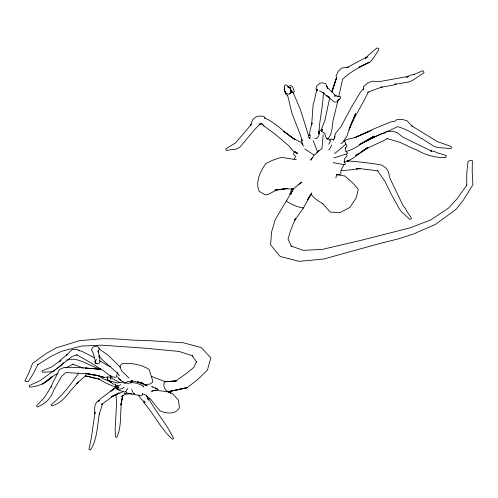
<?xml version="1.0" encoding="UTF-8"?>
<svg xmlns="http://www.w3.org/2000/svg" width="498" height="498" viewBox="0 0 498 498"><rect width="100%" height="100%" fill="white"/><g stroke="black" fill="none" stroke-linecap="round" stroke-linejoin="round"><path stroke-width="0.75" d="M99.065 349.49L99.083 348.04L98.542 347.181L96.892 346.129L93.885 346.589L92.466 347.778L91.495 349.913L93.3 353.244L95.355 361.436M314.904 138.705L316.056 138.575C318.403 137.386 319.486 134.659 319.411 132.132L318.894 131.211L318.863 133.813C319.367 119.912 323.121 106.36 323.333 92.423M331.369 144.837L331.326 145.933L329.215 149.755L328.624 149.823M321.353 130.906L321.608 128.602L324.789 120.871L329.707 97.869M313.192 140.753L317.743 152.176L314.96 154.673L313.97 154.99L304.801 148.977M284.607 87.692L284.271 90.007L285.833 94.408L287.67 95.516M99.532 413.153C97.135 425.522 97.471 439.037 90.48 450.024L88.961 449.42L91.364 437.661L94.987 412.525L94.888 413.726L94.664 408.055L95.155 404.837L97.378 401.251L99.805 400.243L98.448 401.338L100.658 398.655L115.773 387.425L110.319 391.521M116.314 377.017L117.522 372.759M143.934 401.313L143.723 402.502C154.162 414.093 160.723 428.934 172.513 439.28L173.522 438.564C167.166 424.252 156.111 412.649 148.871 398.861L147.707 398.643M333.511 140.38L334.911 136.11L334.569 137.311M308.194 135.96L308.598 135.207L309.961 135.207M312.047 123.006L311.667 124.842L313.024 105.595L317.045 89.055M98.33 352.285L98.76 350.318M338.715 96.905L342.599 79.263C350.262 71.812 359.824 67.025 369.236 62.318L358.971 67.323L369.97 62.045L373.469 58.185L378.748 49.526L378.436 48.331L376.949 47.976L368.464 55.178L365.563 58.409L367.505 56.84M123.012 395.132L120.833 405.073L122.533 396.445C119.196 409.798 122.595 424.408 116.887 437.225L115.698 437.288L115.48 436.597L115.138 429.824L116.526 403.511L116.046 396.171L116.831 394.155M50.927 387.519C52.838 381.3 56.959 375.822 59.162 369.715L64.348 367.393C76.157 367.032 88.289 368.178 100.166 369.161L85.152 368.09L87.405 368.252M338.067 99.843L332.913 121.319L332.042 128.889L330.604 134.659L328.605 137.99L327.553 138.618M95.473 361.928L95.747 360.776L94.962 362.146L96.108 363.44L95.33 362.5M313.97 154.99L313.696 156.092L311.069 159.97L310.478 160.126L312.221 157.561M334.239 138.4L335.465 133.364L340.918 126.729L351.196 107.587L360.253 92.454L363.322 88.893L363.241 89.347L363.54 86.633L367.649 83.085L372.211 81.118L378.748 81.753L408.858 76.25L406.636 77.327L410.601 75.092L414.099 74.488L413.508 74.688L422.883 70.704L423.717 71.5L424.016 72.652L412.363 80.527L408.87 82.008L394.335 84.423L396.078 83.969L394.092 84.965L380.559 87.387L382.084 86.951L367.854 92.205L368.203 91.981C361.648 106.939 351.252 120.304 346.95 136.265C344.56 138.544 344.062 142.397 340.825 143.791M335.82 177.954L336.766 174.624L340.508 174.306L340.937 173.846C339.972 170.279 342.767 167.602 344.037 164.639L344.99 164.489L345.425 163.705L344.155 161.657L344.292 162.765L344.566 158.8L346.919 156.135L347.025 155.289L346.135 154.199M98.853 357.022L99.245 355.678L98.006 350.779L98.249 352.354M142.683 393.532L142.272 394.895L141.183 395.835L134.479 394.484L132.25 391.148L131.765 389.517M311.96 123.099L309.812 131.715L309.575 134.317L310.547 136.427M332.048 91.171L336.555 77.657L336.057 75.852L338.372 71.102L341.809 68.033L348.351 67.18L346.894 67.566L367.319 56.791M102.526 403.897L99.289 414.305M116.364 386.361L115.941 387.718L116.345 389.038C118.898 389.399 122.128 389.206 124.077 387.288M110.78 375.417L110.338 376.799L110.892 379.146L110.593 377.677M107.817 376.675L107.07 378.99L107.5 380.354L111.484 382.508L109.927 381.35L113.127 384.014L114.764 384.219L116.806 385.564L118.418 385.769L119.638 385.477L120.684 384.543M332.147 91.352L336.555 77.657L331.662 92.093M291.971 188.369L288.753 196.959L275.276 219.531L271.584 231.962L270.576 244.817L279.403 255.636L280.635 256.588L299.317 261.357L323.793 259.022L380.285 243.366L399.209 238.673L413.247 234.079L435.476 224.399L455.826 209.552L463.19 200.377L472.907 184.733L472.204 171.903L472.353 160.692L469.832 160.474L467.952 161.8L466.782 173.267L466.688 185.661L466.887 184.982L456.952 198.92L448.748 207.915L430.807 219.886L410.445 227.754L360.459 240.472L322.368 249.374L303.238 250.351L290.988 246.006M293.372 93.531L294.243 91.476L292.712 87.057L290.807 85.525L287.819 86.515M294.181 159.534L295.538 156.528L293.639 154.374L293.683 153.241L293.82 152.649L295.625 151.541M293.353 188.443L290.627 194.494L293.639 188.312M196.561 361.504L193.903 367.356L186.675 373.263L175.439 381.25L164.938 381.767L163.948 383.174C163.431 386.467 164.906 390.146 167.901 391.77L187.173 387.674L197.818 379.451L207.429 370.151L210.785 357.807L201.323 347.641L183.357 342.773L149.985 340.713L132.667 340.109L115.542 338.877L102.102 338.69L79.419 340.713L56.093 347.928L46.308 353.443L32.551 363.416L28.722 373.189L24.9 381.001L25.908 381.698L28.436 381.524L33.441 373.4L37.954 364.25L37.636 364.804L51.039 356.363L61.497 351.302L81.485 346.054L101.623 345.151L146.599 348.314L179.261 351.488L192.726 355.914M329.776 140.312L331.095 138.905L333.529 139.913M328.674 144.264L330.211 141.463L330.317 140.28L327.535 138.183M321.621 131.061L322.679 129.206L321.646 130.912M51.344 386.28L44.44 397.541L36.79 405.565L36.591 406.237L37.406 407.028C45.922 403.181 50.51 399.06 53.896 389.847L61.764 376.146L65.935 372.566L82.855 373.537L98.28 375.679L103.976 377.303L110.158 377.048M59.293 361.946L61.397 359.214L67.168 354.57L66.682 355.074L72.247 349.409L77.756 349.409L78.989 350.866L78.454 350.43L81.909 351.333L94.396 357.738M117.852 389.729L124.936 392.25L127.942 388.446M290.527 92.335L291.909 90.493L289.911 93.786L288.373 94.321L285.609 92.902L285.093 91.358M63.42 362.588L61.042 365.451L56.778 368.514M290.34 93.213L291.872 91.62L289.612 93.556M102.339 403.424L101.299 404.569L111.415 397.373L118.966 393.047L111.235 396.781L118.966 393.047L117.684 393.787L122.166 392.219L123.025 391.316M59.741 361.473L61.098 360.066L51.649 366.958L42.735 370.549L42.075 371.24L42.579 372.261L51.836 371.751L54.133 370.892L72.073 356.437L77.165 354.862M134.429 393.513L133.221 394.553L126.573 392.822L125.932 391.291M316.716 152.525L318.969 150.595M85.594 375.859L76.648 383.522L78.379 381.997L70.162 391.229C65.387 397.69 59.928 403.411 52.128 405.889L51.331 405.521L51.12 404.625C62.206 396.109 70.722 384.437 78.672 373.195M123.187 381.599L122.365 382.271L120.024 382.57L112 378.461L111.658 376.662M343.589 141.787L346.452 139.515L354.719 137.66L365.787 132.879M110.319 391.503L115.76 387.326M57.413 373.5L52.695 376.463C46.339 382.968 38.595 386.46 29.668 387.189L29.114 385.657L40.052 380.677L55.558 369.392M298.707 184.241L301.863 182.038L293.932 188.505L292.525 188.979L285.846 188.879L274.828 190.099L287.589 188.406L276.458 190.031L268.105 194.469L265.229 194.892L259.178 191.35C255.057 181.658 260.323 171.561 265.826 163.593L272.412 160.325L279.59 157.854L282.341 157.474L296.354 159.715M358.747 153.527L355.659 155.6L369.46 147.203L383.946 140.536L387.625 138.376M361.218 151.871L368.01 147.321C360.004 152.108 353.568 159.603 344.448 162.074M126.293 393.65L121.12 396.663M96.537 359.419L95.062 361.424L95.224 362.675L96.014 363.633L98.542 363.814L99.762 362.55L99.893 359.986L99.245 355.678L99.276 356.431M65.885 367.891L73.237 364.1M359.375 144.464L381.25 133.862L384.506 133.283L387.095 131.441L392.773 131.285L397.149 132.58L402.77 137.093L431.778 151.23L430.453 150.751L434.412 151.429L437.25 152.874L446.276 155.444L445.81 157.561C434.922 158.028 424.769 154.716 415.407 149.282L413.676 148.858L400.243 142.434L386.927 138.506M290.589 92.933L292.924 91.918L290.857 92.64M367.169 132.281L369.242 131.385M371.321 130.482L354.719 137.66L374.49 128.646L390.924 121.892L395.188 121.145L397.018 119.439L402.297 119.427L406.997 120.759L412.201 126.243L411.485 125.72L437.337 141.588L451.213 146.518L451.393 147.514L450.871 148.69L437.256 147.371L433.739 146.225L421.451 138.344M317.817 151.541L322.013 148.628L323.152 134.597M66.857 360.066C78.46 356.257 89.086 366.503 100.16 368.831M259.446 123.965L260.771 123.448L254.391 129.797L239.743 147.308L236.226 149.101L226.279 150.402L225.743 148.927L235.405 142.976L243.267 133.999L251.546 124.108L250.706 125.216L252.554 119.906C255.275 116.289 259.962 115.181 264.133 116.663L265.266 118.742M334.307 153.278L335.428 152.961L345.649 144.401L345.257 142.16L343.576 140.909M176.846 380.852L164.938 381.767M334.774 95.946L334.239 96.083L336.355 95.778L337.999 96.375M259.004 124.525L261.873 123.778L264.04 126.075L275.543 134.466L289.014 146.007L293.44 151.28L297.605 153.309L295.638 152.239L297.157 153.558M155.183 390.251L151.46 391.198L156.353 390.251M345.873 151.498C356.475 149.014 364.281 140.585 374.154 136.103L359.469 144.725L376.83 135.773L393.364 128.808L397.273 126.61C405.945 128.845 413.583 133.514 421.015 138.338M167.901 391.77L187.173 387.674L167.901 391.77L155.021 390.152M333.878 157.984L347.268 153.726L347.442 152.898L345.805 151.118L345.195 147.856L345.301 148.609L346.701 146.088L346.745 145.067L345.512 143.897M119.707 382.601L117.167 383.024L110.693 381.113L107.842 379.881L107.381 378.05M145.366 384.811L150.346 383.952L152.438 382.327L152.805 381.082L149.083 369.323C141.22 364.648 131.447 362.737 122.365 363.627L120.311 365.457L120.006 366.796L121.033 369.491L121.742 370.991L129.069 378.156M131.814 393.638L127.009 394.092L124.201 393.576M166.544 381.705L176.815 380.721M115.835 377.322L112.778 376.936L108.925 375.087L104.368 371.315L91.315 363.086L76.443 354.613M356.612 168.735L360.359 168.523C353.997 169.283 347.498 170.64 341.118 170.322M116.065 386.573L114.291 386.672L105.893 383.074L98.118 378.592L99.208 379.146L85.401 375.841L96.394 378.511M348.021 160.848C359.326 161.862 370.755 163.145 381.848 165.05L386.149 168.243L388.328 171.549L390.083 178.626L403.28 206.029L405.484 208.544L406.804 211.37L411.423 218.056L410.906 218.971L409.779 219.375L401.525 211.824L399.446 209.017L391.328 194.295L384.861 181.197L377.515 170.764M130.955 381.169L132.225 381.107L127.569 381.549L126.43 382.47L123.685 382.452L118.524 378.43L117.733 376.687M356.475 168.903L360.907 168.722L378.15 170.889M130.37 382.526L131.827 382.514L129.741 383.199L123.853 383.242M132.779 380.914L131.061 380.902C136.869 381.468 142.079 383.802 147.234 385.9L144.364 384.599M337.183 96.326L340.371 96.525L340.545 98.143L337.65 100.702L339.3 99.127L337.009 101.891L335.428 102.059L334.295 102.009L326.719 95.641L329.178 97.054M88.905 368.358L100.166 369.161L97.963 368.744M98.355 375.704L85.326 373.245L98.28 375.679L103.976 377.303M131.248 382.489L136.57 383.149L142.279 385.427L143.685 386.89L142.882 385.888M336.48 174.761L344.653 175.925L352.509 182.629L358.267 189.246L356.325 197.625L349.876 207.405L339.873 212.708L330.255 212.067L322.324 203.271M287.838 87.218L289.207 87.461L290.82 89.36M109.205 380.839L104.431 379.414L97.627 375.43M333.212 162.634L344.037 164.639M142.173 393.986L145.018 394.541L151.031 399.564L155.588 405.739L160.194 410.95C166.463 413.577 175.57 414.853 179.392 407.713L178.552 400.342L172.526 393.501L166.369 391.16M152.531 386.79L151.685 386.622L158.127 389.511L155.214 387.681M110.811 366.653L108.614 365.993L99.569 360.739M83.185 368.097L72.833 364.181M347.853 161.078L348.942 161.47L346.863 160.649M329.128 97.16L327.149 96.431L322.636 92.174M151.187 376.264L164.788 381.487M264.37 117.914C278.127 123.398 287.159 137 300.997 142.191L302.653 144.364M168.592 392.181L170.733 393.084M168.803 392.175L170.783 393.084M319.504 91.016L324.26 93.201M322.965 203.894C318.701 201.204 313.852 198.578 311.126 194.183L307.453 199.791L311.742 192.975L303.431 208.008L294.592 220.552L295.389 218.61L290.378 231.047L288.037 239.09L291.523 246.697M285.51 92.728L286.836 93.668M98.921 348.737L108.471 355.535L120.672 367.574M283.835 131.441L288.149 134.597M289.382 135.5L295.14 139.776L283.872 131.478M319.909 129.916L324.908 133.676L325.723 137.106L327.84 139.259L326.732 138.419M310.403 138.525L308.928 137.386L309.376 138.301L300.499 109.828L293.328 93.014M118.524 378.43L120.821 380.223M119.52 375.809L117.572 373.375M289.294 87.723L286.313 84.809L284.539 85.426L284.576 90.331L285.609 92.902L285.267 91.875M336.094 95.983L327.329 87.567L326.389 85.787M303.861 146.076C302.124 144.52 301.452 141.855 301.937 139.596L302.112 140.498L300.138 134.261L292.058 113.706L287.514 95.037M99.015 356.182L103.547 360.932L117.951 373.581L117.584 372.504M261.643 123.541L264.04 126.075M118.094 386.834L118.848 387.849L117.198 385.614M147.651 398.836L148.535 400.118L146.375 395.231M144.451 401.743L145.036 402.596L140.604 398.394L138.369 394.926M192.172 355.597L196.498 361.928M318.907 131.211L319.411 132.132M326.427 85.855L327.752 88.364L325.81 83.757L322.548 82.836L320.214 83.073L317.058 85.494L315.987 88.171L316.411 89.441L317.624 90.785L317.238 89.628M115.505 384.973L115.941 386.535L117.447 388.272L116.781 387.363L117.167 388.471L118.287 389.212L117.167 388.471L116.918 387.046M303.251 207.286L303.431 208.008C297.518 207.168 291.865 204.591 286.823 201.453L286.686 200.738M355.566 113.588L349.117 129.306L355.566 113.588M52.396 376.513L42.623 384.051L52.396 376.513M288.778 87.461L290.552 87.623L288.778 87.461M137.971 381.916L137.548 381.817L143.835 383.479L137.971 381.916M290.795 89.789L290.328 88.327L291 92.528L290.795 89.789"/></g></svg>
